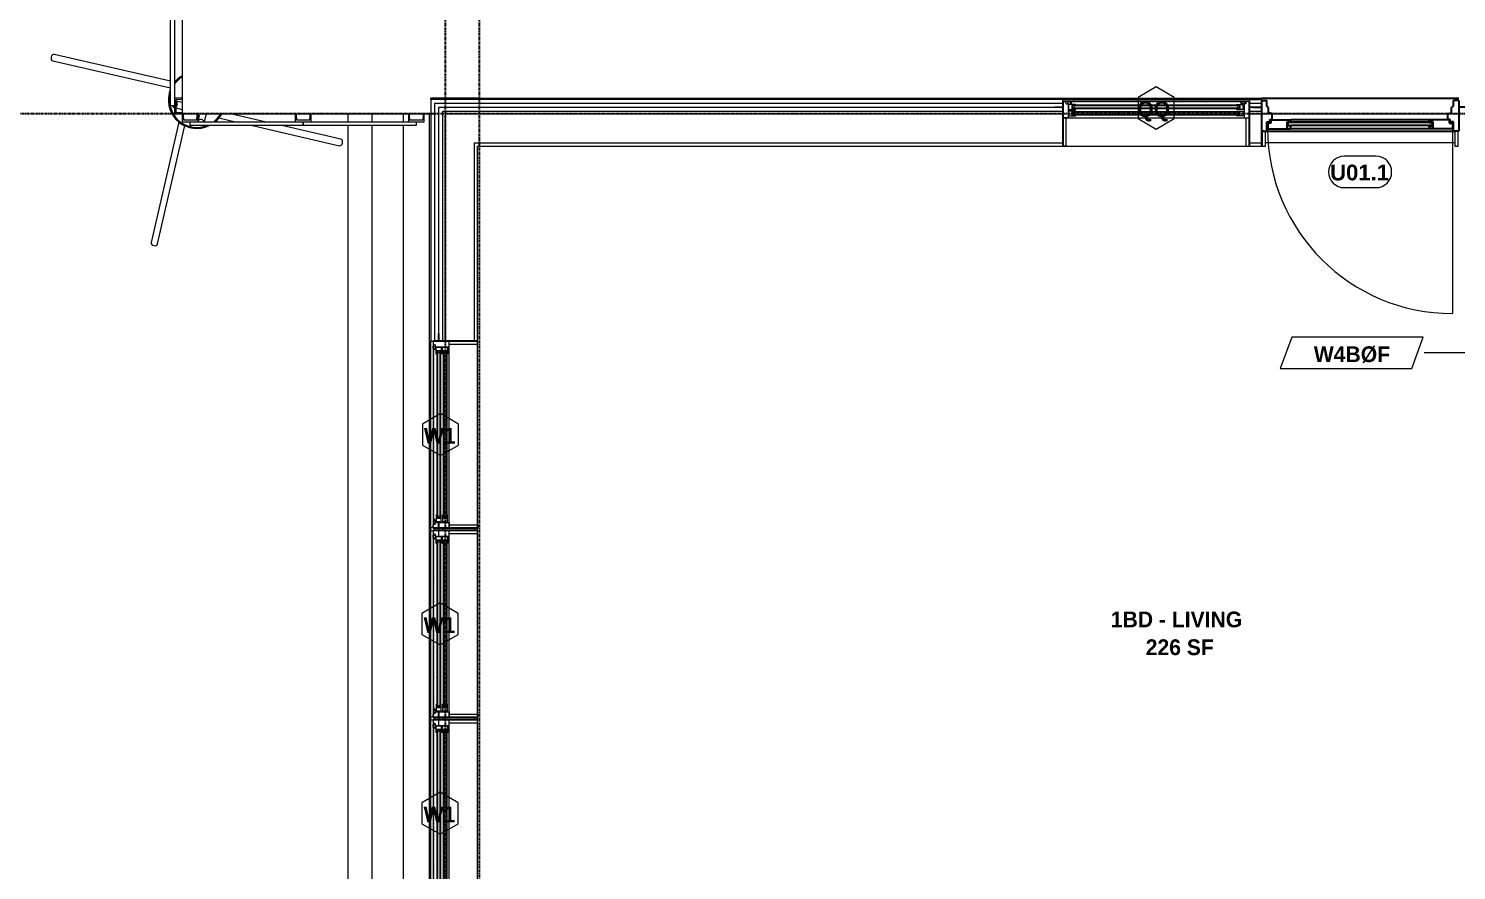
# Model space of a CAD drawing. Header units: inches. Extents: x -4058 to -1781, y 9814 to 12264.
# Drawn here: x -3908.5 to -3637.2, y 11943.3 to 12103.4 of the extents above; entities that cross this region are included whole.
import ezdxf

# ---------------------------------------------------------------- set-up
doc = ezdxf.new("R2010")
doc.units = ezdxf.units.IN
doc.header["$MEASUREMENT"] = 0
doc.linetypes.add('Dash', pattern=[0.25, 0.125, -0.125])
doc.linetypes.add('Grid Line 1_2_', pattern=[0.875, 0.5, -0.125, 0.125, -0.125])
for name, color, linetype, lineweight in [('0-1', 7, 'Continuous', 5), ('0-2', 7, 'Continuous', 9), ('A-AREA-IDEN', 2, 'Continuous', 9), ('A-DETL-GENF-HDLN-1', 7, 'Dash', 9), ('A-DETL-GENF-HDLN-2', 1, 'Continuous', 18), ('A-DOOR-1', 7, 'Continuous', 9), ('A-DOOR-2', 10, 'Continuous', 30), ('A-DOOR-FRAM-1', 7, 'Continuous', 9), ('A-DOOR-FRAM-2', 10, 'Continuous', 30), ('A-DOOR-GLAZ-1', 7, 'Continuous', 9), ('A-DOOR-IDEN', 31, 'Continuous', 9), ('A-FLOR-1', 7, 'Continuous', 9), ('A-FLOR-2', 192, 'Continuous', 9), ('A-GLAZ', 151, 'Continuous', 18), ('A-GLAZ-1', 10, 'Continuous', 30), ('A-GLAZ-2', 7, 'Continuous', 9), ('A-GLAZ-CURT-1', 7, 'Continuous', 9), ('A-GLAZ-CWMG-1', 7, 'Continuous', 9), ('A-GLAZ-IDEN', 152, 'Continuous', 9), ('A-WALL-1', 7, 'Continuous', 9), ('A-WALL-2', 250, 'Continuous', 18), ('A-WALL-IDEN', 211, 'Continuous', 9), ('S-FNDN-1', 7, 'Continuous', 9), ('S-GRID-1', 1, 'Grid Line 1_2_', 30)]:
    doc.layers.add(name, color=color, linetype=linetype, lineweight=lineweight)
doc.styles.add('Arial_B', font='arialbd.ttf', dxfattribs={"height": 3})
doc.styles.add('Century Gothic_B_1', font='GOTHICB.TTF', dxfattribs={"height": 3})

# ---------------------------------------------------------------- blocks, each defined once
blk = doc.blocks.new('Window-Double_Hung-Marvin-Essential - 3-WIDE _TEMP ALL LOW_ ESDH3066-3454278-UNIT PLANS - 1ST FLOOR')
at = {"layer": 'A-DETL-GENF-HDLN-1'}
blk.add_line((16.1, 3.97), (-16.5, 3.97), dxfattribs=at)
at = {"layer": 'A-DETL-GENF-HDLN-2'}
for p, q in [((-19.25, 2.98), (-19.25, 2.94)), ((-17.75, 2.98), (-19.25, 2.98)), ((-19.25, 2.94), (-17.9, 2.94)), ((-17.9, 2.94), (-17.9, 2.83)), ((-17.9, 2.83), (-17.75, 2.83)), ((-17.75, 4.03), (-17.16, 4.03)), ((-17.75, 4.03), (-17.75, 0.94)), ((-17.08, 3.62), (-17.16, 4.03)), ((-17.08, 3.62), (-16.19, 3.62)), ((-16.85, 4), (-16.85, 3.62)), ((-16.3, 4), (-16.85, 4)), ((-16.38, 3.52), (-16.72, 3.52)), ((-16.72, 3.52), (-16.72, 0.94)), ((-15.34, 3.44), (-16.56, 3.44)), ((-16.56, 2.5), (-16.56, 3.44)), ((-16.38, 3.62), (-16.38, 3.52)), ((-16.3, 3.76), (-16.3, 4)), ((-16.18, 3.76), (-16.3, 3.76)), ((-16.19, 3.72), (-16.1, 3.72)), ((-16.19, 3.62), (-16.19, 3.72)), ((-16.18, 3.97), (-16.1, 3.97)), ((-16.18, 3.97), (-16.18, 3.76)), ((-16.1, 3.72), (-16.1, 3.97)), ((-15.94, 2.62), (-15.94, 3.34)), ((-15.94, 3.34), (-15.28, 3.34)), ((-15.84, 2.63), (-15.84, 3.32)), ((-15.54, 2.76), (-15.54, 3.2)), ((-15.34, 3.44), (-15.28, 3.38)), ((-15.28, 3.34), (-15.28, 3.38)), ((15.34, 3.44), (15.28, 3.38)), ((15.28, 3.34), (15.28, 3.38)), ((15.94, 3.34), (15.28, 3.34)), ((15.34, 3.44), (16.56, 3.44)), ((15.54, 2.76), (15.54, 3.2)), ((15.84, 2.63), (15.84, 3.32)), ((15.94, 2.62), (15.94, 3.34)), ((16.18, 3.97), (16.1, 3.97)), ((16.1, 3.72), (16.1, 3.97)), ((16.19, 3.72), (16.1, 3.72)), ((16.18, 3.97), (16.18, 3.76)), ((16.18, 3.76), (16.3, 3.76)), ((16.19, 3.62), (16.19, 3.72)), ((17.08, 3.62), (16.19, 3.62)), ((16.3, 3.76), (16.3, 4)), ((16.3, 4), (16.85, 4)), ((16.38, 3.62), (16.38, 3.52)), ((16.38, 3.52), (16.72, 3.52)), ((16.56, 2.5), (16.56, 3.44)), ((16.72, 3.52), (16.72, 0.94)), ((16.85, 4), (16.85, 3.62)), ((17.08, 3.62), (17.16, 4.03)), ((17.75, 4.03), (17.16, 4.03)), ((17.75, 4.03), (17.75, 0.94)), ((17.75, 2.98), (19.25, 2.98)), ((17.9, 2.83), (17.75, 2.83)), ((17.9, 2.94), (17.9, 2.83)), ((19.25, 2.94), (17.9, 2.94)), ((19.25, 2.98), (19.25, 2.94)), ((-16.72, 0.94), (-17.75, 0.94)), ((-17.13, 0.91), (-17.13, -4.44)), ((-16.56, 2.5), (-15.34, 2.5)), ((-15.34, 2.22), (-16.56, 2.22)), ((-16.56, 1.28), (-16.56, 2.22)), ((-16.56, 1.28), (-15.34, 1.28)), ((-15.28, 2.62), (-15.94, 2.62)), ((-15.94, 1.4), (-15.94, 2.12)), ((-15.94, 2.12), (-15.28, 2.12)), ((-15.28, 1.4), (-15.94, 1.4)), ((-15.84, 1.41), (-15.84, 2.1)), ((-15.54, 1.54), (-15.54, 1.98)), ((-15.34, 2.5), (-15.28, 2.56)), ((-15.34, 2.22), (-15.28, 2.16)), ((-15.34, 1.28), (-15.28, 1.34)), ((-15.28, 2.56), (-15.28, 2.62)), ((-15.28, 2.12), (-15.28, 2.16)), ((-15.28, 1.34), (-15.28, 1.4)), ((15.28, 2.56), (15.28, 2.62)), ((15.28, 2.62), (15.94, 2.62)), ((15.34, 2.5), (15.28, 2.56)), ((15.34, 2.22), (15.28, 2.16)), ((15.28, 2.12), (15.28, 2.16)), ((15.94, 2.12), (15.28, 2.12)), ((15.28, 1.34), (15.28, 1.4)), ((15.28, 1.4), (15.94, 1.4)), ((15.34, 1.28), (15.28, 1.34)), ((16.56, 2.5), (15.34, 2.5)), ((15.34, 2.22), (16.56, 2.22)), ((16.56, 1.28), (15.34, 1.28)), ((15.54, 1.54), (15.54, 1.98)), ((15.84, 1.41), (15.84, 2.1)), ((15.94, 1.4), (15.94, 2.12)), ((16.56, 1.28), (16.56, 2.22)), ((16.72, 0.94), (17.75, 0.94)), ((17.12, -4.44), (17.12, 0.91)), ((-17.13, -4.44), (-17.75, -4.44)), ((17.12, -4.44), (17.75, -4.44))]:
    blk.add_line(p, q, dxfattribs=at)
at = {"layer": 'A-GLAZ'}
for p, q in [((15.84, 3.32), (-15.84, 3.32)), ((15.84, 3.2), (-15.84, 3.2)), ((15.84, 2.76), (-15.84, 2.76)), ((15.84, 2.63), (-15.84, 2.63)), ((15.84, 2.1), (-15.84, 2.1)), ((15.84, 1.98), (-15.84, 1.98)), ((15.84, 1.54), (-15.84, 1.54)), ((15.84, 1.41), (-15.84, 1.41))]:
    blk.add_line(p, q, dxfattribs=at)
at = {"layer": 'A-GLAZ-1'}
for p, q in [((-17.75, 4.03), (-17.75, 0.94)), ((17.75, 0.94), (17.75, 4.03)), ((-17.75, 0.91), (-17.75, -4.44)), ((17.75, -4.44), (17.75, 0.91))]:
    blk.add_line(p, q, dxfattribs=at)
at = {"layer": 'A-GLAZ-2'}
for p, q in [((17.75, 4.03), (-17.75, 4.03)), ((19.62, 4.5), (17.75, 4.5)), ((17.75, 4.5), (17.75, 4.44)), ((17.75, 4.44), (19.62, 4.44)), ((19.62, 4.44), (19.62, 4.5)), ((-17.75, 0.94), (17.75, 0.94)), ((-17.75, -4.44), (17.75, -4.44))]:
    blk.add_line(p, q, dxfattribs=at)
blk = doc.blocks.new('Window-Double_Hung-Marvin-Essential - 3-WIDE _TEMP ALL LOW_ ESDH3066-3454279-UNIT PLANS - 1ST FLOOR')
at = {"layer": 'A-DETL-GENF-HDLN-1'}
blk.add_line((16.1, 3.97), (-16.5, 3.97), dxfattribs=at)
at = {"layer": 'A-DETL-GENF-HDLN-2'}
for p, q in [((-19.25, 2.98), (-19.25, 2.94)), ((-17.75, 2.98), (-19.25, 2.98)), ((-19.25, 2.94), (-17.9, 2.94)), ((-17.9, 2.94), (-17.9, 2.83)), ((-17.9, 2.83), (-17.75, 2.83)), ((-17.75, 4.03), (-17.16, 4.03)), ((-17.75, 4.03), (-17.75, 0.94)), ((-17.08, 3.62), (-17.16, 4.03)), ((-17.08, 3.62), (-16.19, 3.62)), ((-16.85, 4), (-16.85, 3.62)), ((-16.3, 4), (-16.85, 4)), ((-16.38, 3.52), (-16.72, 3.52)), ((-16.72, 3.52), (-16.72, 0.94)), ((-15.34, 3.44), (-16.56, 3.44)), ((-16.56, 2.5), (-16.56, 3.44)), ((-16.38, 3.62), (-16.38, 3.52)), ((-16.3, 3.76), (-16.3, 4)), ((-16.18, 3.76), (-16.3, 3.76)), ((-16.19, 3.72), (-16.1, 3.72)), ((-16.19, 3.62), (-16.19, 3.72)), ((-16.18, 3.97), (-16.1, 3.97)), ((-16.18, 3.97), (-16.18, 3.76)), ((-16.1, 3.72), (-16.1, 3.97)), ((-15.94, 2.62), (-15.94, 3.34)), ((-15.94, 3.34), (-15.28, 3.34)), ((-15.84, 2.63), (-15.84, 3.32)), ((-15.54, 2.76), (-15.54, 3.2)), ((-15.34, 3.44), (-15.28, 3.38)), ((-15.28, 3.34), (-15.28, 3.38)), ((15.34, 3.44), (15.28, 3.38)), ((15.28, 3.34), (15.28, 3.38)), ((15.94, 3.34), (15.28, 3.34)), ((15.34, 3.44), (16.56, 3.44)), ((15.54, 2.76), (15.54, 3.2)), ((15.84, 2.63), (15.84, 3.32)), ((15.94, 2.62), (15.94, 3.34)), ((16.18, 3.97), (16.1, 3.97)), ((16.1, 3.72), (16.1, 3.97)), ((16.19, 3.72), (16.1, 3.72)), ((16.18, 3.97), (16.18, 3.76)), ((16.18, 3.76), (16.3, 3.76)), ((16.19, 3.62), (16.19, 3.72)), ((17.08, 3.62), (16.19, 3.62)), ((16.3, 3.76), (16.3, 4)), ((16.3, 4), (16.85, 4)), ((16.38, 3.62), (16.38, 3.52)), ((16.38, 3.52), (16.72, 3.52)), ((16.56, 2.5), (16.56, 3.44)), ((16.72, 3.52), (16.72, 0.94)), ((16.85, 4), (16.85, 3.62)), ((17.08, 3.62), (17.16, 4.03)), ((17.75, 4.03), (17.16, 4.03)), ((17.75, 4.03), (17.75, 0.94)), ((17.75, 2.98), (19.25, 2.98)), ((17.9, 2.83), (17.75, 2.83)), ((17.9, 2.94), (17.9, 2.83)), ((19.25, 2.94), (17.9, 2.94)), ((19.25, 2.98), (19.25, 2.94)), ((-16.72, 0.94), (-17.75, 0.94)), ((-17.13, 0.91), (-17.13, -4.44)), ((-16.56, 2.5), (-15.34, 2.5)), ((-15.34, 2.22), (-16.56, 2.22)), ((-16.56, 1.28), (-16.56, 2.22)), ((-16.56, 1.28), (-15.34, 1.28)), ((-15.28, 2.62), (-15.94, 2.62)), ((-15.94, 1.4), (-15.94, 2.12)), ((-15.94, 2.12), (-15.28, 2.12)), ((-15.28, 1.4), (-15.94, 1.4)), ((-15.84, 1.41), (-15.84, 2.1)), ((-15.54, 1.54), (-15.54, 1.98)), ((-15.34, 2.5), (-15.28, 2.56)), ((-15.34, 2.22), (-15.28, 2.16)), ((-15.34, 1.28), (-15.28, 1.34)), ((-15.28, 2.56), (-15.28, 2.62)), ((-15.28, 2.12), (-15.28, 2.16)), ((-15.28, 1.34), (-15.28, 1.4)), ((15.28, 2.56), (15.28, 2.62)), ((15.28, 2.62), (15.94, 2.62)), ((15.34, 2.5), (15.28, 2.56)), ((15.34, 2.22), (15.28, 2.16)), ((15.28, 2.12), (15.28, 2.16)), ((15.94, 2.12), (15.28, 2.12)), ((15.28, 1.34), (15.28, 1.4)), ((15.28, 1.4), (15.94, 1.4)), ((15.34, 1.28), (15.28, 1.34)), ((16.56, 2.5), (15.34, 2.5)), ((15.34, 2.22), (16.56, 2.22)), ((16.56, 1.28), (15.34, 1.28)), ((15.54, 1.54), (15.54, 1.98)), ((15.84, 1.41), (15.84, 2.1)), ((15.94, 1.4), (15.94, 2.12)), ((16.56, 1.28), (16.56, 2.22)), ((16.72, 0.94), (17.75, 0.94)), ((17.12, -4.44), (17.12, 0.91)), ((-17.13, -4.44), (-17.75, -4.44)), ((17.12, -4.44), (17.75, -4.44))]:
    blk.add_line(p, q, dxfattribs=at)
at = {"layer": 'A-GLAZ'}
for p, q in [((15.84, 3.32), (-15.84, 3.32)), ((15.84, 3.2), (-15.84, 3.2)), ((15.84, 2.76), (-15.84, 2.76)), ((15.84, 2.63), (-15.84, 2.63)), ((15.84, 2.1), (-15.84, 2.1)), ((15.84, 1.98), (-15.84, 1.98)), ((15.84, 1.54), (-15.84, 1.54)), ((15.84, 1.41), (-15.84, 1.41))]:
    blk.add_line(p, q, dxfattribs=at)
at = {"layer": 'A-GLAZ-1'}
for p, q in [((-17.75, 4.03), (-17.75, 0.94)), ((17.75, 0.94), (17.75, 4.03)), ((-17.75, 0.91), (-17.75, -4.44)), ((17.75, -4.44), (17.75, 0.91))]:
    blk.add_line(p, q, dxfattribs=at)
at = {"layer": 'A-GLAZ-2'}
for p, q in [((17.75, 4.03), (-17.75, 4.03)), ((-17.75, 0.94), (17.75, 0.94)), ((-17.75, -4.44), (17.75, -4.44))]:
    blk.add_line(p, q, dxfattribs=at)
blk = doc.blocks.new('Bayer Built Door - VISTAGRANDE FLUSH _LH_ - 37-1_2__ x 81-3_4__ - 1ST FLOOR-V3-UNIT PLANS - 1ST FLOOR')
at = {"layer": 'A-DOOR-1'}
blk.add_line((17.56, -1.16), (17.56, -36.28), dxfattribs=at)
blk.add_arc((17.56, -1.16), 35.13, 180, 270, dxfattribs=at)
at = {"layer": 'A-DOOR-2'}
for p, q in [((-16.95, 0.56), (-16.95, -0.08)), ((-16.95, 0.56), (-13.13, 0.56)), ((-13.87, 0.16), (-13.13, 0.16)), ((-13.87, -1.16), (-13.87, 0.16)), ((-13.13, 0.25), (-13.16, 0.56)), ((13.12, 0.56), (-13.13, 0.56)), ((-13.13, 0.16), (-13.13, 0.25)), ((13.12, 0.25), (13.16, 0.56)), ((13.12, 0.16), (13.12, 0.25)), ((13.87, 0.16), (13.12, 0.16)), ((16.95, 0.56), (13.12, 0.56)), ((13.87, -1.16), (13.87, 0.16)), ((16.95, 0.56), (16.95, -0.08)), ((-16.95, -0.08), (-17.56, -0.09)), ((-17.56, -0.09), (-17.56, -1.16)), ((-17.56, -1.16), (-13.13, -1.16)), ((-13.13, -0.59), (-13.87, -0.59)), ((-13.87, -1.09), (-13.36, -1.09)), ((-13.87, -1.16), (-13.87, -1.09)), ((-13.36, -1.09), (-13.16, -0.84)), ((-13.16, -0.84), (-13.13, -0.66)), ((13.12, -1.16), (-13.13, -1.16)), ((-13.13, -0.66), (-13.13, -0.59)), ((13.12, -0.59), (13.87, -0.59)), ((13.12, -0.66), (13.12, -0.59)), ((13.16, -0.84), (13.12, -0.66)), ((17.56, -1.16), (13.12, -1.16)), ((13.36, -1.09), (13.16, -0.84)), ((13.87, -1.09), (13.36, -1.09)), ((13.87, -1.16), (13.87, -1.09)), ((16.95, -0.08), (17.56, -0.09)), ((17.56, -0.09), (17.56, -1.16))]:
    blk.add_line(p, q, dxfattribs=at)
at = {"layer": 'A-DOOR-FRAM-1'}
for p, q in [((-18, -1.63), (-18.63, -1.63)), ((-18.63, -1.63), (-18.63, -4.44)), ((-18, -4.44), (-18, -1.63)), ((18.62, -1.63), (18, -1.63)), ((18, -1.63), (18, -4.44)), ((18.62, -4.44), (18.62, -1.63)), ((-18.63, -4.44), (-18, -4.44)), ((18, -4.44), (18.62, -4.44))]:
    blk.add_line(p, q, dxfattribs=at)
at = {"layer": 'A-DOOR-FRAM-2'}
for p, q in [((-20.38, 2.94), (-18.75, 2.94)), ((18.75, 4.59), (-18.75, 4.59)), ((-18.75, 4.25), (-18.75, -1.63)), ((-18.75, 4.25), (-17.72, 4.25)), ((-17.72, 3.13), (-17.72, 4.25)), ((-17.38, 2.89), (-17.72, 3.13)), ((-17.38, 1.89), (-17.38, 2.89)), ((17.38, 2.89), (17.72, 3.13)), ((17.38, 1.89), (17.38, 2.89)), ((17.72, 3.13), (17.72, 4.25)), ((18.75, 4.25), (17.72, 4.25)), ((18.75, 4.25), (18.75, -1.63)), ((20.37, 2.94), (18.75, 2.94)), ((-17.72, 0.16), (-17.14, 0.16)), ((-17.72, -1.63), (-17.72, 0.16)), ((-16.69, 1.73), (-17.38, 1.89)), ((-17.14, 0.16), (-17.14, 0.59)), ((-17.14, 0.59), (-16.69, 0.59)), ((-16.69, 0.59), (-16.69, 1.73)), ((16.69, 1.73), (17.38, 1.89)), ((16.69, 0.59), (16.69, 1.73)), ((17.14, 0.59), (16.69, 0.59)), ((17.14, 0.16), (17.14, 0.59)), ((17.72, 0.16), (17.14, 0.16)), ((17.72, -1.63), (17.72, 0.16)), ((-18.75, -1.63), (-18.63, -1.63)), ((-18.37, -1.63), (-18.75, -1.63)), ((-18.75, -1.63), (-17.72, -1.63)), ((-18, -1.63), (18, -1.63)), ((18.75, -1.63), (17.72, -1.63)), ((18.62, -1.63), (18.75, -1.63))]:
    blk.add_line(p, q, dxfattribs=at)
at = {"layer": 'A-DOOR-GLAZ-1'}
for p, q in [((13.12, 0.16), (-13.13, 0.16)), ((-13.13, 0), (-13.87, 0)), ((-13.87, -0.44), (-13.13, -0.44)), ((-13.66, 0), (-13.66, -0.44)), ((13.12, 0), (-13.13, 0)), ((13.12, -0.44), (-13.13, -0.44)), ((13.12, -0.59), (-13.13, -0.59)), ((13.12, 0), (13.87, 0)), ((13.87, -0.44), (13.12, -0.44)), ((13.66, 0), (13.66, -0.44))]:
    blk.add_line(p, q, dxfattribs=at)
blk = doc.blocks.new('Window-Double_Hung-Marvin-Essential - 1-WIDE _TEMP ALL_ ESDH3066-3454274-UNIT PLANS - 1ST FLOOR')
at = {"layer": 'A-DETL-GENF-HDLN-1'}
blk.add_line((16.1, 3.97), (-16.5, 3.97), dxfattribs=at)
at = {"layer": 'A-DETL-GENF-HDLN-2'}
for p, q in [((-19.25, 2.98), (-19.25, 2.94)), ((-17.75, 2.98), (-19.25, 2.98)), ((-19.25, 2.94), (-17.9, 2.94)), ((-17.9, 2.94), (-17.9, 2.83)), ((-17.9, 2.83), (-17.75, 2.83)), ((-17.75, 4.03), (-17.16, 4.03)), ((-17.75, 4.03), (-17.75, 0.94)), ((-17.08, 3.62), (-17.16, 4.03)), ((-17.08, 3.62), (-16.19, 3.62)), ((-16.85, 4), (-16.85, 3.62)), ((-16.3, 4), (-16.85, 4)), ((-16.38, 3.52), (-16.72, 3.52)), ((-16.72, 3.52), (-16.72, 0.94)), ((-15.34, 3.44), (-16.56, 3.44)), ((-16.56, 2.5), (-16.56, 3.44)), ((-16.38, 3.62), (-16.38, 3.52)), ((-16.3, 3.76), (-16.3, 4)), ((-16.18, 3.76), (-16.3, 3.76)), ((-16.19, 3.72), (-16.1, 3.72)), ((-16.19, 3.62), (-16.19, 3.72)), ((-16.18, 3.97), (-16.1, 3.97)), ((-16.18, 3.97), (-16.18, 3.76)), ((-16.1, 3.72), (-16.1, 3.97)), ((-15.94, 2.62), (-15.94, 3.34)), ((-15.94, 3.34), (-15.28, 3.34)), ((-15.84, 2.63), (-15.84, 3.32)), ((-15.54, 2.76), (-15.54, 3.2)), ((-15.34, 3.44), (-15.28, 3.38)), ((-15.28, 3.34), (-15.28, 3.38)), ((15.34, 3.44), (15.28, 3.38)), ((15.28, 3.34), (15.28, 3.38)), ((15.94, 3.34), (15.28, 3.34)), ((15.34, 3.44), (16.56, 3.44)), ((15.54, 2.76), (15.54, 3.2)), ((15.84, 2.63), (15.84, 3.32)), ((15.94, 2.62), (15.94, 3.34)), ((16.18, 3.97), (16.1, 3.97)), ((16.1, 3.72), (16.1, 3.97)), ((16.19, 3.72), (16.1, 3.72)), ((16.18, 3.97), (16.18, 3.76)), ((16.18, 3.76), (16.3, 3.76)), ((16.19, 3.62), (16.19, 3.72)), ((17.08, 3.62), (16.19, 3.62)), ((16.3, 3.76), (16.3, 4)), ((16.3, 4), (16.85, 4)), ((16.38, 3.62), (16.38, 3.52)), ((16.38, 3.52), (16.72, 3.52)), ((16.56, 2.5), (16.56, 3.44)), ((16.72, 3.52), (16.72, 0.94)), ((16.85, 4), (16.85, 3.62)), ((17.08, 3.62), (17.16, 4.03)), ((17.75, 4.03), (17.16, 4.03)), ((17.75, 4.03), (17.75, 0.94)), ((17.75, 2.98), (19.25, 2.98)), ((17.9, 2.83), (17.75, 2.83)), ((17.9, 2.94), (17.9, 2.83)), ((19.25, 2.94), (17.9, 2.94)), ((19.25, 2.98), (19.25, 2.94)), ((-16.72, 0.94), (-17.75, 0.94)), ((-17.13, 0.91), (-17.13, -4.44)), ((-16.56, 2.5), (-15.34, 2.5)), ((-15.34, 2.22), (-16.56, 2.22)), ((-16.56, 1.28), (-16.56, 2.22)), ((-16.56, 1.28), (-15.34, 1.28)), ((-15.28, 2.62), (-15.94, 2.62)), ((-15.94, 1.4), (-15.94, 2.12)), ((-15.94, 2.12), (-15.28, 2.12)), ((-15.28, 1.4), (-15.94, 1.4)), ((-15.84, 1.41), (-15.84, 2.1)), ((-15.54, 1.54), (-15.54, 1.98)), ((-15.34, 2.5), (-15.28, 2.56)), ((-15.34, 2.22), (-15.28, 2.16)), ((-15.34, 1.28), (-15.28, 1.34)), ((-15.28, 2.56), (-15.28, 2.62)), ((-15.28, 2.12), (-15.28, 2.16)), ((-15.28, 1.34), (-15.28, 1.4)), ((15.28, 2.56), (15.28, 2.62)), ((15.28, 2.62), (15.94, 2.62)), ((15.34, 2.5), (15.28, 2.56)), ((15.34, 2.22), (15.28, 2.16)), ((15.28, 2.12), (15.28, 2.16)), ((15.94, 2.12), (15.28, 2.12)), ((15.28, 1.34), (15.28, 1.4)), ((15.28, 1.4), (15.94, 1.4)), ((15.34, 1.28), (15.28, 1.34)), ((16.56, 2.5), (15.34, 2.5)), ((15.34, 2.22), (16.56, 2.22)), ((16.56, 1.28), (15.34, 1.28)), ((15.54, 1.54), (15.54, 1.98)), ((15.84, 1.41), (15.84, 2.1)), ((15.94, 1.4), (15.94, 2.12)), ((16.56, 1.28), (16.56, 2.22)), ((16.72, 0.94), (17.75, 0.94)), ((17.12, -4.44), (17.12, 0.91)), ((-17.13, -4.44), (-17.75, -4.44)), ((17.12, -4.44), (17.75, -4.44))]:
    blk.add_line(p, q, dxfattribs=at)
at = {"layer": 'A-GLAZ'}
for p, q in [((15.84, 3.32), (-15.84, 3.32)), ((15.84, 3.2), (-15.84, 3.2)), ((15.84, 2.76), (-15.84, 2.76)), ((15.84, 2.63), (-15.84, 2.63)), ((15.84, 2.1), (-15.84, 2.1)), ((15.84, 1.98), (-15.84, 1.98)), ((15.84, 1.54), (-15.84, 1.54)), ((15.84, 1.41), (-15.84, 1.41))]:
    blk.add_line(p, q, dxfattribs=at)
at = {"layer": 'A-GLAZ-1'}
for p, q in [((-17.75, 4.03), (-17.75, 0.94)), ((17.75, 0.94), (17.75, 4.03)), ((-17.75, 0.91), (-17.75, -4.44)), ((17.75, -4.44), (17.75, 0.91))]:
    blk.add_line(p, q, dxfattribs=at)
at = {"layer": 'A-GLAZ-2'}
for p, q in [((17.75, 4.03), (-17.75, 4.03)), ((19.62, 4.5), (17.75, 4.5)), ((17.75, 4.5), (17.75, 4.44)), ((17.75, 4.44), (19.62, 4.44)), ((19.62, 4.44), (19.62, 4.5)), ((-17.75, 0.94), (17.75, 0.94)), ((-17.75, -4.44), (17.75, -4.44))]:
    blk.add_line(p, q, dxfattribs=at)
blk = doc.blocks.new('Basic Wall _ 3_ XPS - ___-2578961-UNIT PLANS - 1ST FLOOR')
at = {"layer": 'S-FNDN-1'}
for p, q in [((-3847.82, 12085.69), (-3847.82, 12087.19)), ((-3843.24, 12085.69), (-3843.24, 12087.19)), ((-3837.27, 12085.69), (-3837.27, 12087.19)), ((-3847.82, 11831.19), (-3847.82, 12084.94)), ((-3843.24, 11831.19), (-3843.24, 12084.94)), ((-3837.27, 11831.19), (-3837.27, 12084.94))]:
    blk.add_line(p, q, dxfattribs=at)
blk = doc.blocks.new('Horizontal_Siding - Horizontal_Siding-2852725-UNIT PLANS - 1ST FLOOR')
at = {"layer": 'A-GLAZ-CURT-1'}
for p, q in [((-15.75, -2.25), (-15.75, -1.5)), ((15.75, -2.25), (-15.75, -2.25)), ((-14.25, -1.5), (14.25, -1.5)), ((15.75, -1.5), (15.75, -2.25))]:
    blk.add_line(p, q, dxfattribs=at)
blk = doc.blocks.new('Rectangular Mullion - RAILING POST-2680128-UNIT PLANS - 1ST FLOOR')
at = {"layer": 'A-GLAZ-CWMG-1'}
for p, q in [((-3, 1.5), (0, 1.5)), ((-3, 0), (-3, 1.5)), ((-2.72, 1.18), (-2.79, 0.21)), ((-0.28, 1.18), (-2.72, 1.18)), ((-0.21, 0.21), (-0.28, 1.18)), ((0, 1.5), (0, 0))]:
    blk.add_line(p, q, dxfattribs=at)
for centre, radius, start, end in [((-3, 0.21), 0.21, 270, 0.528), ((0, 0.21), 0.211, 179.472, 270)]:
    blk.add_arc(centre, radius, start, end, dxfattribs=at)
blk = doc.blocks.new('Horizontal_Siding - Horizontal_Siding-2854551-UNIT PLANS - 1ST FLOOR')
at = {"layer": 'A-GLAZ-CURT-1'}
for p, q in [((-10.74375, -2.25), (-10.74375, -1.5)), ((10.74375, -2.25), (-10.74375, -2.25)), ((-9.24375, -1.5), (9.24375, -1.5)), ((10.74375, -1.5), (10.74375, -2.25))]:
    blk.add_line(p, q, dxfattribs=at)
blk = doc.blocks.new('Rectangular Mullion - RAILING POST-2806294-UNIT PLANS - 1ST FLOOR')
at = {"layer": 'A-GLAZ-CWMG-1'}
for p, q in [((0, 1.5), (-3, 1.5)), ((-3, 1.5), (-3, 0)), ((-2.79, 0.21), (-2.72, 1.18)), ((-2.72, 1.18), (-0.28, 1.18)), ((-0.28, 1.18), (-0.21, 0.21)), ((0, 0), (0, 1.5))]:
    blk.add_line(p, q, dxfattribs=at)
for centre, start, end in [((-3, 0.21), 270, 0.528), ((0, 0.21), 179.472, 270)]:
    blk.add_arc(centre, 0.21, start, end, dxfattribs=at)
blk = doc.blocks.new('Rectangular Mullion - RAILING POST-2669756-UNIT PLANS - 1ST FLOOR')
at = {"layer": 'A-GLAZ-CWMG-1'}
for p, q in [((-1.5, 1.5), (1.5, 1.5)), ((-1.5, 0), (-1.5, 1.5)), ((-1.22, 1.18), (-1.29, 0.21)), ((1.22, 1.18), (-1.22, 1.18)), ((1.29, 0.21), (1.22, 1.18)), ((1.5, 1.5), (1.5, 0))]:
    blk.add_line(p, q, dxfattribs=at)
for centre, radius, start, end in [((-1.5, 0.21), 0.21, 270, 0.528), ((1.5, 0.21), 0.211, 179.472, 270)]:
    blk.add_arc(centre, radius, start, end, dxfattribs=at)
blk = doc.blocks.new('CTR - 1st Phase - Shell_rvt-1-UNIT PLANS - 1ST FLOOR')
at = {"layer": 'A-FLOR-1'}
for p, q in [((-3879.32, 12219.19), (-3879.32, 12087.19)), ((-3879.32, 12087.19), (-3832.07, 12087.19)), ((-3674.27, 12087.19), (-3636.77, 12087.19))]:
    blk.add_line(p, q, dxfattribs=at)
at = {"layer": 'A-WALL-1'}
for p, q in [((-3823.2, 12090.19), (-3832.07, 12090.19)), ((-3832.07, 12089.94), (-3832.07, 12090.19)), ((-3832.07, 12089.94), (-3832.07, 12043.94)), ((-3831.32, 12089.94), (-3832.07, 12089.94)), ((-3823.2, 12089.94), (-3831.32, 12089.94)), ((-3823.2, 12090.19), (-3823.2, 12089.94)), ((-3712.02, 12089.94), (-3823.2, 12089.94)), ((-3712.02, 12089.53), (-3712.02, 12089.94)), ((-3712.02, 12089.94), (-3676.52, 12089.94)), ((-3676.52, 12089.94), (-3676.52, 12089.53)), ((-3674.27, 12089.94), (-3674.65, 12089.94)), ((-3674.27, 12081.06), (-3674.27, 12089.94)), ((-3712.02, 12086.41), (-3712.02, 12086.44)), ((-3676.52, 12086.44), (-3676.52, 12086.41)), ((-3823.2, 12043.94), (-3823.2, 12081.06)), ((-3823.2, 12081.06), (-3712.02, 12081.06)), ((-3676.52, 12081.06), (-3674.27, 12081.06)), ((-3832.07, 12043.94), (-3831.67, 12043.94)), ((-3832.07, 12009.81), (-3832.07, 12043.94)), ((-3828.57, 12043.94), (-3828.54, 12043.94)), ((-3831.67, 12008.44), (-3832.07, 12008.44)), ((-3828.54, 12008.44), (-3828.57, 12008.44)), ((-3823.2, 12007.94), (-3823.2, 12008.44)), ((-3832.07, 12007.94), (-3831.67, 12007.94)), ((-3832.07, 11973.81), (-3832.07, 12007.94)), ((-3828.57, 12007.94), (-3828.54, 12007.94)), ((-3831.67, 11972.44), (-3832.07, 11972.44)), ((-3832.07, 11971.94), (-3831.67, 11971.94)), ((-3832.07, 11936.44), (-3832.07, 11971.94)), ((-3828.54, 11972.44), (-3828.57, 11972.44)), ((-3828.57, 11971.94), (-3828.54, 11971.94)), ((-3823.2, 11971.94), (-3823.2, 11972.44))]:
    blk.add_line(p, q, dxfattribs=at)
at = {"layer": 'A-WALL-2'}
for p, q in [((-3831.32, 12043.94), (-3831.32, 12089.19)), ((-3831.32, 12089.19), (-3830.57, 12089.19)), ((-3830.57, 12089.19), (-3823.2, 12089.19)), ((-3830.57, 12043.94), (-3830.57, 12088.44)), ((-3830.57, 12088.44), (-3829.82, 12088.44)), ((-3829.82, 12088.44), (-3823.2, 12088.44)), ((-3829.82, 12043.94), (-3829.82, 12087.69)), ((-3829.82, 12087.69), (-3829.32, 12087.69)), ((-3829.32, 12087.69), (-3823.2, 12087.69)), ((-3829.32, 12043.94), (-3829.32, 12087.19)), ((-3829.32, 12087.19), (-3823.82, 12087.19)), ((-3823.82, 12087.19), (-3823.2, 12087.19)), ((-3823.2, 12089.19), (-3712.02, 12089.19)), ((-3823.2, 12088.44), (-3712.02, 12088.44)), ((-3823.2, 12087.69), (-3712.02, 12087.69)), ((-3823.2, 12087.19), (-3712.02, 12087.19)), ((-3676.52, 12089.19), (-3674.27, 12089.19)), ((-3676.52, 12088.44), (-3674.27, 12088.44)), ((-3676.52, 12087.69), (-3674.27, 12087.69)), ((-3676.52, 12087.19), (-3674.27, 12087.19)), ((-3823.82, 12043.94), (-3823.82, 12081.69)), ((-3823.82, 12081.69), (-3823.2, 12081.69)), ((-3823.2, 12081.69), (-3712.02, 12081.69)), ((-3676.52, 12081.69), (-3674.27, 12081.69)), ((-3831.32, 12007.94), (-3831.32, 12008.44)), ((-3830.57, 12007.94), (-3830.57, 12008.44)), ((-3829.82, 12007.94), (-3829.82, 12008.44)), ((-3829.32, 12007.94), (-3829.32, 12008.44)), ((-3823.82, 12007.94), (-3823.82, 12008.44)), ((-3831.32, 11971.94), (-3831.32, 11972.44)), ((-3830.57, 11971.94), (-3830.57, 11972.44)), ((-3829.82, 11971.94), (-3829.82, 11972.44)), ((-3829.32, 11971.94), (-3829.32, 11972.44)), ((-3823.82, 11971.94), (-3823.82, 11972.44))]:
    blk.add_line(p, q, dxfattribs=at)
at = {"layer": 'S-FNDN-1'}
for p, q in [((-3823.2, 12090.19), (-3674.27, 12090.19)), ((-3823.2, 12090.19), (-3823.2, 12089.94)), ((-3674.27, 12089.94), (-3674.27, 12090.19)), ((-3832.32, 11830.99), (-3832.32, 12087.19))]:
    blk.add_line(p, q, dxfattribs=at)
at = {"layer": '0-2'}
for name, p, rotation in [('Horizontal_Siding - Horizontal_Siding-2852725-UNIT PLANS - 1ST FLOOR', (-3879.32, 12104.44), 270), ('Rectangular Mullion - RAILING POST-2806294-UNIT PLANS - 1ST FLOOR', (-3879.32, 12087.19), 180), ('Window-Double_Hung-Marvin-Essential - 3-WIDE _TEMP ALL LOW_ ESDH3066-3454279-UNIT PLANS - 1ST FLOOR', (-3827.64, 12026.19), 89.99999999999885), ('Window-Double_Hung-Marvin-Essential - 3-WIDE _TEMP ALL LOW_ ESDH3066-3454278-UNIT PLANS - 1ST FLOOR', (-3827.64, 11990.19), 89.99999999999885), ('Window-Double_Hung-Marvin-Essential - 3-WIDE _TEMP ALL LOW_ ESDH3066-3454278-UNIT PLANS - 1ST FLOOR', (-3827.64, 11954.19), 89.99999999999885)]:
    blk.add_blockref(name, p, dxfattribs=dict(at, rotation=rotation))
at = {"layer": '0-2', "extrusion": (0, 0, -1)}
for name, p, rotation in [('Rectangular Mullion - RAILING POST-2680128-UNIT PLANS - 1ST FLOOR', (3879.32, 12087.19), 270), ('Rectangular Mullion - RAILING POST-2669756-UNIT PLANS - 1ST FLOOR', (3856.34, 12087.19), 180), ('Rectangular Mullion - RAILING POST-2680128-UNIT PLANS - 1ST FLOOR', (3833.35, 12087.19), 180)]:
    blk.add_blockref(name, p, dxfattribs=dict(at, rotation=rotation))
at = {"layer": '0-2'}
for name, p in [('Window-Double_Hung-Marvin-Essential - 1-WIDE _TEMP ALL_ ESDH3066-3454274-UNIT PLANS - 1ST FLOOR', (-3694.27, 12085.5)), ('Bayer Built Door - VISTAGRANDE FLUSH _LH_ - 37-1_2__ x 81-3_4__ - 1ST FLOOR-V3-UNIT PLANS - 1ST FLOOR', (-3655.52, 12085.5)), ('Basic Wall _ 3_ XPS - ___-2578961-UNIT PLANS - 1ST FLOOR', (0, 0)), ('Horizontal_Siding - Horizontal_Siding-2854551-UNIT PLANS - 1ST FLOOR', (-3867.08, 12087.19)), ('Horizontal_Siding - Horizontal_Siding-2854551-UNIT PLANS - 1ST FLOOR', (-3845.59, 12087.19))]:
    blk.add_blockref(name, p, dxfattribs=at)
blk = doc.blocks.new('316600 - Special Foundations - Diamond Pier - Generic - 316600 - Special Foundations - Diamond Pier - Generic-562664-UNIT PLANS - 1ST FLOOR')
at = {"layer": 'S-FNDN-1'}
for p, q in [((-5.02, 3.58), (-27.08, 8.68)), ((-27.36, 7.46), (-5.02, 2.3)), ((-4.15, 3.38), (-4.27, 3.41)), ((-4.32, -1.42), (-4.27, -1.43)), ((-2.86, -0.48), (-3.95, -0.22)), ((-3.95, -1.51), (-2.8, -1.77)), ((12.9, -4.12), (6.41, -2.62)), ((-3.39, -4.19), (-8.68, -27.08)), ((-7.46, -27.36), (-2.26, -4.87)), ((0.47, -2.87), (0.23, -3.93)), ((1.47, -4.12), (1.77, -2.8)), ((4.15, -3.38), (7.35, -4.12)), ((10.59, -4.87), (27.08, -8.68)), ((27.36, -7.46), (16.14, -4.87))]:
    blk.add_line(p, q, dxfattribs=at)
for radius, start, end in [(5.41, 121.0498, 142.8996), (5.21, 122.4286, 145.7172), (5.41, 166.9807, 295.0926), (5.41, 159.65, 166.9807), (5.21, 166.9807, 289.2843), (5.21, 165.2342, 166.9807), (5.21, 307.0125, 329.7497), (5.41, 309.8268, 331.0098)]:
    blk.add_arc((0, 0), radius, start, end, dxfattribs=at)
for centre, major_axis, start_param, end_param in [((-27.22, 8.07), (0.141, 0.609), 1.570796, 3.141593), ((-27.22, 8.07), (0.141, 0.609), 0, 1.570796), ((-4.18, -0.81), (0.141, 0.609), 2.268792, 3.242164), ((-4.18, -0.81), (0.141, 0.609), 4.712389, 6.095596), ((-4.18, -0.81), (0.141, 0.609), 3.926991, 4.712389), ((0.81, -4.18), (-0.609, 0.141), 4.712389, 6.144531), ((0.81, -4.18), (-0.609, 0.141), 3.556477, 4.712389), ((27.22, -8.07), (0.141, 0.609), 4.712389, 6.283185), ((27.22, -8.07), (0.141, 0.609), 3.141593, 4.712389), ((-8.07, -27.22), (-0.609, 0.141), 0, 1.570796), ((-8.07, -27.22), (-0.609, 0.141), 1.570796, 3.141593)]:
    blk.add_ellipse(centre, major_axis=major_axis, ratio=0.764544, start_param=start_param, end_param=end_param, dxfattribs=at)
blk = doc.blocks.new('CTR - 1st Phase - Structure_rvt-1-UNIT PLANS - 1ST FLOOR')
at = {"layer": 'S-GRID-1'}
for p, q in [((-3829.32, 9814.03), (-3829.32, 12247.5)), ((-3822.82, 9814.03), (-3822.82, 12247.5)), ((-1781.27, 12087.19), (-4041.78, 12087.19))]:
    blk.add_line(p, q, dxfattribs=at)
at = {"layer": '0-2'}
blk.add_blockref('316600 - Special Foundations - Diamond Pier - Generic - 316600 - Special Foundations - Diamond Pier - Generic-562664-UNIT PLANS - 1ST FLOOR', (-3876.55, 12089.81), dxfattribs=at)
blk = doc.blocks.new('Wall Tag - Arch Wall-3956453-UNIT PLANS - 1ST FLOOR')
at = {"layer": 'A-WALL-IDEN'}
for p, q in [((-0.3561, 0.0937), (-0.4244, -0.0937)), ((0.4244, 0.0937), (-0.3561, 0.0937)), ((0.3561, -0.0937), (0.4244, 0.0937)), ((-0.4244, -0.0937), (0.3561, -0.0937))]:
    blk.add_line(p, q, dxfattribs=at)
blk = doc.blocks.new('Door Tag - Type Mark-2601225-UNIT PLANS - 1ST FLOOR')
at = {"layer": 'A-DOOR-IDEN'}
for p, q in [((0.09375, 0.09375), (-0.09375, 0.09375)), ((-0.09375, -0.09375), (0.09375, -0.09375))]:
    blk.add_line(p, q, dxfattribs=at)
for centre, start, end in [((-0.09375, 0), 90, 270), ((0.09375, 0), 270, 90)]:
    blk.add_arc(centre, 0.09375, start, end, dxfattribs=at)
blk = doc.blocks.new('Window Tag - ONE-4156801-UNIT PLANS - 1ST FLOOR')
at = {"layer": 'A-GLAZ-IDEN'}
for p, q in [((0, 0.125), (-0.1071, 0.0619)), ((0.107, 0.062), (0, 0.125)), ((-0.1071, 0.0619), (-0.1071, -0.0619)), ((0.107, -0.0624), (0.107, 0.062)), ((-0.1071, -0.0619), (0, -0.125)), ((0, -0.125), (0.107, -0.0624))]:
    blk.add_line(p, q, dxfattribs=at)

msp = doc.modelspace()

# ---------------------------------------------------------------- block references
at = {"layer": '0-1'}
msp.add_blockref('CTR - 1st Phase - Shell_rvt-1-UNIT PLANS - 1ST FLOOR', (0, 0), dxfattribs=at)

# ---------------------------------------------------------------- next in the draw order: linework, layer by layer
at = {"layer": 'A-FLOR-2'}
for p, q in [((-3674.15, 12081.69), (-3674.27, 12081.69)), ((-3637.52, 12081.69), (-3673.52, 12081.69))]:
    msp.add_line(p, q, dxfattribs=at)
at = {"layer": 'A-WALL-IDEN'}
msp.add_line((-3632.52, 12041.73), (-3643.37, 12041.73), dxfattribs=at)

# ---------------------------------------------------------------- next in the draw order: block references
at = {"layer": '0-1'}
msp.add_blockref('CTR - 1st Phase - Structure_rvt-1-UNIT PLANS - 1ST FLOOR', (0, 0), dxfattribs=at)
at = {"layer": 'A-DOOR-IDEN', "xscale": 31.99999999999999, "yscale": 31.99999999999999, "zscale": 31.99999999999999}
msp.add_blockref('Door Tag - Type Mark-2601225-UNIT PLANS - 1ST FLOOR', (-3655.52, 12076.15), dxfattribs=at)
at = {"layer": 'A-GLAZ-IDEN', "xscale": 31.99999999999999, "yscale": 31.99999999999999, "zscale": 31.99999999999999}
for p in [(-3694.27, 12088.3), (-3830.27, 12026.19), (-3830.34, 11990.19), (-3830.34, 11954.19)]:
    msp.add_blockref('Window Tag - ONE-4156801-UNIT PLANS - 1ST FLOOR', p, dxfattribs=at)
at = {"layer": 'A-WALL-IDEN', "xscale": 31.99999999999999, "yscale": 31.99999999999999, "zscale": 31.99999999999999}
msp.add_blockref('Wall Tag - Arch Wall-3956453-UNIT PLANS - 1ST FLOOR', (-3657.1, 12041.73), dxfattribs=at)

# ---------------------------------------------------------------- next in the draw order: texts
at = {"layer": 'A-AREA-IDEN', "char_height": 3, "attachment_point": 1, "style": 'Century Gothic_B_1'}
for s, insert, width in [('1BD - LIVING', (-3702.88, 11992.55), 31.411), ('226 SF', (-3696.25, 11987.26), 15.352)]:
    msp.add_mtext(s, dxfattribs=dict(at, insert=insert, width=width))
at = {"layer": 'A-DOOR-IDEN', "insert": (-3661.21, 12077.53), "char_height": 3, "width": 13.635, "attachment_point": 1, "style": 'Arial_B'}
msp.add_mtext('U01.1', dxfattribs=at)
at = {"layer": 'A-GLAZ-IDEN', "char_height": 3, "attachment_point": 1, "style": 'Century Gothic_B_1'}
for s, insert, width in [('QQ', (-3697.87, 12089.58), 8.686), ('W1', (-3833.41, 12027.47), 7.575), ('W1', (-3833.47, 11991.47), 7.575), ('W1', (-3833.47, 11955.47), 7.575)]:
    msp.add_mtext(s, dxfattribs=dict(at, insert=insert, width=width))
at = {"layer": 'A-WALL-IDEN', "insert": (-3664.31, 12042.98), "char_height": 3, "width": 17.372, "attachment_point": 1, "style": 'Century Gothic_B_1'}
msp.add_mtext('W4BØF', dxfattribs=at)

doc.saveas('drawing.dxf')
